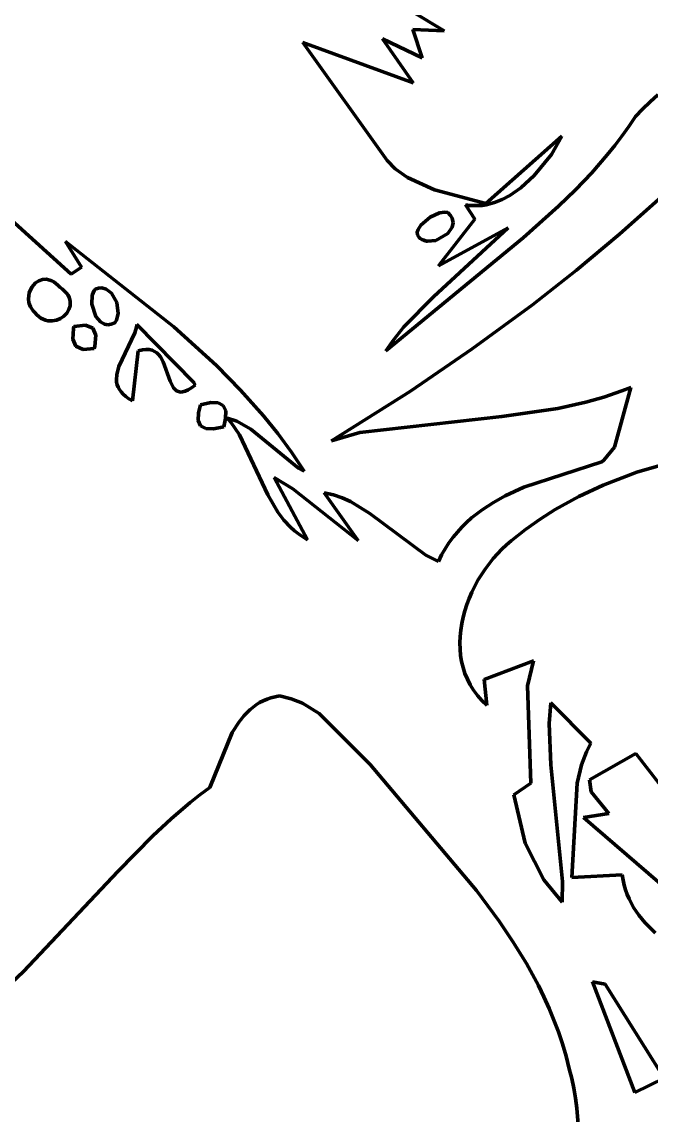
# Model space of a CAD drawing. Header units: millimetres. Extents: x 0 to 9.3, y 0 to 12.
# Drawn here: x 1.761 to 2.414, y 1.76 to 2.895 of the extents above; entities that cross this region are included whole.
import ezdxf

# ---------------------------------------------------------------- set-up
doc = ezdxf.new("R2010")
doc.units = ezdxf.units.MM
doc.layers.add('color#000000ff', color=7, linetype='CONTINUOUS', lineweight=100)
doc.layers.add('color#ffffffff', color=7, linetype='CONTINUOUS', lineweight=100)

msp = doc.modelspace()

# ---------------------------------------------------------------- linework, layer by layer
at = {"layer": 'color#000000ff'}
for p, q in [((2.1991, 2.886), (2.165, 2.9063)), ((2.1763, 2.858), (2.1666, 2.8874)), ((2.1666, 2.8874), (2.1991, 2.886)), ((2.1397, 2.7514), (2.0523, 2.8737)), ((2.0523, 2.8737), (2.1668, 2.8319)), ((2.1668, 2.8319), (2.1349, 2.8776)), ((2.1349, 2.8776), (2.1763, 2.858)), ((2.4207, 2.8194), (2.4127, 2.8122)), ((2.405, 2.8047), (2.3976, 2.7968)), ((2.4127, 2.8122), (2.405, 2.8047)), ((2.3976, 2.7968), (2.3907, 2.7865)), ((2.3907, 2.7865), (2.3835, 2.7765)), ((2.3213, 2.7765), (2.2424, 2.7068)), ((2.3103, 2.7576), (2.3213, 2.7765)), ((2.3835, 2.7765), (2.376, 2.7667)), ((2.376, 2.7667), (2.3683, 2.7571)), ((2.1482, 2.7428), (2.1397, 2.7514)), ((2.2926, 2.7356), (2.3103, 2.7576)), ((2.3683, 2.7571), (2.3522, 2.7386)), ((2.1608, 2.7336), (2.1482, 2.7428)), ((2.2787, 2.7229), (2.2926, 2.7356)), ((2.3522, 2.7386), (2.3354, 2.7209)), ((2.1891, 2.7209), (2.1608, 2.7336)), ((1.7198, 2.7163), (1.8118, 2.6334)), ((2.2424, 2.7068), (2.1891, 2.7209)), ((2.2593, 2.7108), (2.2673, 2.7151)), ((2.2673, 2.7151), (2.2787, 2.7229)), ((2.3354, 2.7209), (2.3178, 2.7038)), ((2.381, 2.6748), (2.4245, 2.7134)), ((2.2307, 2.6904), (2.221, 2.7054)), ((2.221, 2.7054), (2.2254, 2.7047)), ((2.2254, 2.7047), (2.2298, 2.7044)), ((2.2298, 2.7044), (2.2341, 2.7044)), ((2.2341, 2.7044), (2.2384, 2.7047)), ((2.2384, 2.7047), (2.2427, 2.7054)), ((2.2427, 2.7054), (2.2511, 2.7076)), ((2.2511, 2.7076), (2.2593, 2.7108)), ((2.3178, 2.7038), (2.2811, 2.6711)), ((2.1747, 2.6843), (2.1845, 2.6926)), ((2.1845, 2.6926), (2.1942, 2.6969)), ((2.1942, 2.6969), (2.1997, 2.6977)), ((2.1942, 2.6433), (2.2307, 2.6904)), ((2.1997, 2.6977), (2.2029, 2.6972)), ((2.2029, 2.6972), (2.2057, 2.6943)), ((2.2057, 2.6943), (2.2074, 2.6913)), ((2.2074, 2.6913), (2.2083, 2.6867)), ((2.1711, 2.6768), (2.1719, 2.6797)), ((2.1719, 2.6797), (2.1747, 2.6843)), ((2.1878, 2.6096), (2.2656, 2.6815)), ((2.2656, 2.6815), (2.1932, 2.642)), ((2.2074, 2.6822), (2.2028, 2.6755)), ((2.2083, 2.6867), (2.2074, 2.6822)), ((2.2811, 2.6711), (2.1386, 2.5536)), ((2.1714, 2.674), (2.1711, 2.6768)), ((2.1719, 2.6727), (2.1714, 2.674)), ((2.1729, 2.6714), (2.1719, 2.6727)), ((2.1741, 2.6703), (2.1729, 2.6714)), ((2.1758, 2.6693), (2.1741, 2.6703)), ((2.1778, 2.6684), (2.1758, 2.6693)), ((2.1802, 2.6677), (2.1778, 2.6684)), ((2.1818, 2.6674), (2.1802, 2.6677)), ((2.1903, 2.6683), (2.1818, 2.6674)), ((2.2028, 2.6755), (2.1903, 2.6683)), ((2.3363, 2.6375), (2.381, 2.6748)), ((1.8226, 2.6406), (1.8058, 2.6672)), ((1.8058, 2.6672), (1.9184, 2.5786)), ((1.8118, 2.6334), (1.8226, 2.6406)), ((2.1932, 2.642), (2.1942, 2.6433)), ((2.2906, 2.6016), (2.3363, 2.6375)), ((1.7749, 2.6241), (1.7709, 2.6196)), ((1.7782, 2.6263), (1.7749, 2.6241)), ((1.7819, 2.6276), (1.7782, 2.6263)), ((1.7858, 2.628), (1.7819, 2.6276)), ((1.7898, 2.6272), (1.7858, 2.628)), ((1.7918, 2.6264), (1.7898, 2.6272)), ((1.7939, 2.6252), (1.7918, 2.6264)), ((1.7959, 2.6237), (1.7939, 2.6252)), ((1.7979, 2.6219), (1.7959, 2.6237)), ((1.7683, 2.614), (1.7674, 2.6078)), ((1.7709, 2.6196), (1.7683, 2.614)), ((1.7999, 2.6196), (1.7979, 2.6219)), ((1.8027, 2.6176), (1.7999, 2.6196)), ((1.805, 2.6156), (1.8027, 2.6176)), ((1.8069, 2.6135), (1.805, 2.6156)), ((1.8085, 2.6114), (1.8069, 2.6135)), ((1.8096, 2.6092), (1.8085, 2.6114)), ((1.8337, 2.6115), (1.8332, 2.6021)), ((1.8357, 2.6163), (1.8337, 2.6115)), ((1.8367, 2.6176), (1.8357, 2.6163)), ((1.8402, 2.6189), (1.8367, 2.6176)), ((1.8436, 2.6191), (1.8402, 2.6189)), ((1.8482, 2.6178), (1.8436, 2.6191)), ((1.8536, 2.6135), (1.8482, 2.6178)), ((1.8591, 2.6037), (1.8536, 2.6135)), ((1.7674, 2.6078), (1.7679, 2.6035)), ((1.7679, 2.6035), (1.7695, 2.5993)), ((1.8095, 2.5965), (1.8107, 2.6005)), ((1.8104, 2.607), (1.8096, 2.6092)), ((1.8108, 2.6048), (1.8104, 2.607)), ((1.8107, 2.6005), (1.8108, 2.6048)), ((1.8332, 2.6021), (1.8375, 2.5892)), ((1.8606, 2.5925), (1.8591, 2.6037)), ((2.1572, 2.5787), (2.1878, 2.6096)), ((2.228, 2.5557), (2.2906, 2.6016)), ((1.7695, 2.5993), (1.7722, 2.5953)), ((1.7722, 2.5953), (1.7741, 2.5934)), ((1.7741, 2.5934), (1.7761, 2.5911)), ((1.7761, 2.5911), (1.7782, 2.5892)), ((1.7782, 2.5892), (1.7804, 2.5876)), ((1.8006, 2.5872), (1.8043, 2.5897)), ((1.8043, 2.5897), (1.8073, 2.5929)), ((1.8073, 2.5929), (1.8095, 2.5965)), ((1.8375, 2.5892), (1.8421, 2.5838)), ((1.8589, 2.5856), (1.8606, 2.5925)), ((1.7804, 2.5876), (1.7827, 2.5864)), ((1.7827, 2.5864), (1.785, 2.5855)), ((1.785, 2.5855), (1.7874, 2.5849)), ((1.7874, 2.5849), (1.792, 2.5847)), ((1.792, 2.5847), (1.7965, 2.5855)), ((1.7965, 2.5855), (1.8006, 2.5872)), ((1.8142, 2.5769), (1.8134, 2.5657)), ((1.8147, 2.5789), (1.8142, 2.5769)), ((1.8266, 2.5802), (1.8147, 2.5789)), ((1.8341, 2.5772), (1.8266, 2.5802)), ((1.8373, 2.5698), (1.8341, 2.5772)), ((1.8421, 2.5838), (1.8465, 2.5814)), ((1.8465, 2.5814), (1.8498, 2.5808)), ((1.8498, 2.5808), (1.8533, 2.5813)), ((1.8533, 2.5813), (1.857, 2.5828)), ((1.857, 2.5828), (1.8589, 2.5856)), ((1.8795, 2.5782), (1.8779, 2.5724)), ((1.8799, 2.5811), (1.8795, 2.5782)), ((1.9392, 2.5207), (1.8799, 2.5811)), ((1.9184, 2.5786), (1.9626, 2.5384)), ((2.1456, 2.564), (2.1572, 2.5787)), ((1.8134, 2.5657), (1.8167, 2.5585)), ((1.8362, 2.5581), (1.8373, 2.5698)), ((1.8779, 2.5724), (1.8614, 2.5374)), ((1.8167, 2.5585), (1.8241, 2.5552)), ((1.8241, 2.5552), (1.8357, 2.556)), ((1.8357, 2.556), (1.8362, 2.5581)), ((1.8815, 2.5536), (1.8857, 2.5546)), ((1.8857, 2.5546), (1.8894, 2.555)), ((1.8894, 2.555), (1.8927, 2.5549)), ((1.8927, 2.5549), (1.8957, 2.5542)), ((1.8957, 2.5542), (1.8983, 2.5531)), ((2.1386, 2.5536), (2.1456, 2.564)), ((2.1639, 2.5119), (2.228, 2.5557)), ((1.8756, 2.5018), (1.8815, 2.5536)), ((1.8983, 2.5531), (1.9006, 2.5516)), ((1.9006, 2.5516), (1.9026, 2.5497)), ((1.9026, 2.5497), (1.9044, 2.5475)), ((1.9044, 2.5475), (1.9074, 2.5424)), ((1.8614, 2.5374), (1.8591, 2.5291)), ((1.9074, 2.5424), (1.9146, 2.5221)), ((1.9626, 2.5384), (1.9877, 2.5129)), ((1.8591, 2.5291), (1.8587, 2.5237)), ((1.8587, 2.5237), (1.859, 2.521)), ((1.859, 2.521), (1.8596, 2.5184)), ((1.9146, 2.5221), (1.9169, 2.5172)), ((1.9405, 2.5179), (1.9392, 2.5207)), ((1.8596, 2.5184), (1.8605, 2.5159)), ((1.8605, 2.5159), (1.8619, 2.5134)), ((1.8619, 2.5134), (1.8637, 2.511)), ((1.8637, 2.511), (1.8659, 2.5086)), ((1.8659, 2.5086), (1.8686, 2.5062)), ((1.9169, 2.5172), (1.9181, 2.5152)), ((1.9181, 2.5152), (1.9196, 2.5135)), ((1.9196, 2.5135), (1.9212, 2.5122)), ((1.9212, 2.5122), (1.9231, 2.5113)), ((1.9231, 2.5113), (1.9252, 2.5109)), ((1.9252, 2.5109), (1.9275, 2.511)), ((1.9275, 2.511), (1.9302, 2.5118)), ((1.9302, 2.5118), (1.9333, 2.5131)), ((1.9333, 2.5131), (1.9367, 2.5151)), ((1.9367, 2.5151), (1.9405, 2.5179)), ((1.9877, 2.5129), (2.0114, 2.4862)), ((2.0819, 2.4602), (2.1639, 2.5119)), ((2.3836, 2.5121), (2.3648, 2.5057)), ((2.3758, 2.4536), (2.3929, 2.5157)), ((2.3929, 2.5157), (2.3836, 2.5121)), ((1.8686, 2.5062), (1.8718, 2.504)), ((1.8718, 2.504), (1.8756, 2.5018)), ((1.9461, 2.4977), (1.944, 2.4894)), ((1.9566, 2.5001), (1.9461, 2.4977)), ((1.9645, 2.4998), (1.9566, 2.5001)), ((1.9697, 2.4969), (1.9645, 2.4998)), ((2.3459, 2.5003), (2.3171, 2.4939)), ((2.3648, 2.5057), (2.3459, 2.5003)), ((1.944, 2.4894), (1.9437, 2.4813)), ((1.9722, 2.4914), (1.9697, 2.4969)), ((1.9721, 2.4833), (1.9722, 2.4914)), ((2.0114, 2.4862), (2.0263, 2.4677)), ((2.3171, 2.4939), (2.2587, 2.4855)), ((1.9437, 2.4813), (1.9462, 2.4758)), ((1.9462, 2.4758), (1.9515, 2.4729)), ((1.9594, 2.4726), (1.9701, 2.4748)), ((1.9701, 2.4748), (1.9721, 2.4833)), ((1.9839, 2.4805), (1.974, 2.4837)), ((1.974, 2.4837), (1.9774, 2.4796)), ((1.9774, 2.4796), (1.9864, 2.4663)), ((1.9984, 2.4724), (1.9839, 2.4805)), ((2.2587, 2.4855), (2.1116, 2.469)), ((1.9515, 2.4729), (1.9594, 2.4726)), ((1.9864, 2.4663), (2.0158, 2.404)), ((2.0477, 2.4317), (1.9984, 2.4724)), ((2.0263, 2.4677), (2.0405, 2.4485)), ((2.1116, 2.469), (2.0819, 2.4602)), ((2.3648, 2.4403), (2.3758, 2.4536)), ((2.0405, 2.4485), (2.0538, 2.4286)), ((2.4799, 2.451), (2.3989, 2.4277)), ((2.0538, 2.4286), (2.0477, 2.4317)), ((2.2816, 2.4121), (2.3626, 2.4384)), ((2.3626, 2.4384), (2.3648, 2.4403)), ((2.0571, 2.3576), (2.0224, 2.4222)), ((2.0224, 2.4222), (2.0418, 2.4104)), ((2.3989, 2.4277), (2.3641, 2.4142)), ((2.0418, 2.4104), (2.1097, 2.3567)), ((2.2623, 2.4031), (2.2816, 2.4121)), ((2.3641, 2.4142), (2.3388, 2.4024)), ((2.0158, 2.404), (2.0263, 2.3862)), ((2.1088, 2.358), (2.0745, 2.4062)), ((2.0745, 2.4062), (2.084, 2.4042)), ((2.084, 2.4042), (2.0931, 2.4011)), ((2.0931, 2.4011), (2.1017, 2.3973)), ((2.1017, 2.3973), (2.1219, 2.3848)), ((2.2384, 2.3887), (2.2501, 2.3963)), ((2.2501, 2.3963), (2.2623, 2.4031)), ((2.3388, 2.4024), (2.3143, 2.3889)), ((2.0263, 2.3862), (2.0325, 2.378)), ((2.1219, 2.3848), (2.1799, 2.3415)), ((2.2275, 2.3802), (2.2384, 2.3887)), ((2.3143, 2.3889), (2.2985, 2.379)), ((2.0325, 2.378), (2.0396, 2.3705)), ((2.2174, 2.3707), (2.2223, 2.3756)), ((2.2223, 2.3756), (2.2275, 2.3802)), ((2.2985, 2.379), (2.2833, 2.3682)), ((2.0396, 2.3705), (2.0436, 2.3669)), ((2.0436, 2.3669), (2.0478, 2.3636)), ((2.0478, 2.3636), (2.0523, 2.3605)), ((2.2082, 2.3601), (2.2127, 2.3655)), ((2.2127, 2.3655), (2.2174, 2.3707)), ((2.2833, 2.3682), (2.2685, 2.3565)), ((2.0523, 2.3605), (2.0571, 2.3576)), ((2.1097, 2.3567), (2.1088, 2.358)), ((2.2, 2.3482), (2.204, 2.3543)), ((2.204, 2.3543), (2.2082, 2.3601)), ((2.2636, 2.3523), (2.2588, 2.3478)), ((2.2685, 2.3565), (2.2636, 2.3523)), ((2.1799, 2.3415), (2.193, 2.3351)), ((2.193, 2.3351), (2.1963, 2.3419)), ((2.1963, 2.3419), (2.2, 2.3482)), ((2.2542, 2.343), (2.2497, 2.3379)), ((2.2588, 2.3478), (2.2542, 2.343)), ((2.2415, 2.327), (2.2341, 2.3154)), ((2.2497, 2.3379), (2.2415, 2.327)), ((2.2341, 2.3154), (2.2278, 2.303)), ((2.225, 2.2967), (2.2226, 2.2902)), ((2.2278, 2.303), (2.225, 2.2967)), ((2.2205, 2.2837), (2.2187, 2.2771)), ((2.2226, 2.2902), (2.2205, 2.2837)), ((2.2173, 2.2704), (2.2163, 2.2638)), ((2.2187, 2.2771), (2.2173, 2.2704)), ((2.2163, 2.2638), (2.2156, 2.2572)), ((2.2156, 2.2572), (2.2153, 2.2505)), ((2.2153, 2.2505), (2.2155, 2.244)), ((2.2155, 2.244), (2.2161, 2.2375)), ((2.2161, 2.2375), (2.2171, 2.2311)), ((2.2171, 2.2311), (2.2186, 2.2248)), ((2.2186, 2.2248), (2.2206, 2.2187)), ((2.2405, 2.2124), (2.2916, 2.2318)), ((2.2916, 2.2318), (2.2855, 2.2059)), ((2.2206, 2.2187), (2.2231, 2.2127)), ((2.2231, 2.2127), (2.226, 2.2069)), ((2.226, 2.2069), (2.2295, 2.2013)), ((2.2434, 2.1858), (2.2405, 2.2124)), ((2.2855, 2.2059), (2.289, 2.1048)), ((2.0151, 2.192), (2.0112, 2.1903)), ((2.0192, 2.1935), (2.0151, 2.192)), ((2.0235, 2.1946), (2.0192, 2.1935)), ((2.028, 2.1954), (2.0235, 2.1946)), ((2.0403, 2.1924), (2.028, 2.1954)), ((2.0518, 2.1877), (2.0403, 2.1924)), ((2.2295, 2.2013), (2.2336, 2.1959)), ((2.2336, 2.1959), (2.2382, 2.1907)), ((2.2382, 2.1907), (2.2434, 2.1858)), ((1.9973, 2.181), (1.9914, 2.1751)), ((2.0039, 2.1861), (1.9973, 2.181)), ((2.0074, 2.1884), (2.0039, 2.1861)), ((2.0112, 2.1903), (2.0074, 2.1884)), ((2.0693, 2.1771), (2.0518, 2.1877)), ((2.3081, 2.1667), (2.3096, 2.1883)), ((2.3096, 2.1883), (2.3512, 2.1463)), ((1.9861, 2.1684), (1.979, 2.1573)), ((1.9914, 2.1751), (1.9861, 2.1684)), ((2.1223, 2.1243), (2.0693, 2.1771)), ((1.979, 2.1573), (1.9558, 2.1004)), ((2.3097, 2.1238), (2.3081, 2.1667)), ((2.3512, 2.1463), (2.3467, 2.1374)), ((2.3467, 2.1374), (2.3415, 2.1237)), ((2.3498, 2.1082), (2.3981, 2.1356)), ((2.3981, 2.1356), (2.4349, 2.0877)), ((2.2325, 1.9933), (2.1223, 2.1243)), ((2.3218, 2.0028), (2.3097, 2.1238)), ((2.3415, 2.1237), (2.337, 2.1049)), ((1.9558, 2.1004), (1.9454, 2.0926)), ((2.289, 2.1048), (2.2712, 2.0927)), ((2.337, 2.1049), (2.3317, 2.0069)), ((2.3515, 2.0957), (2.3498, 2.1082)), ((1.9454, 2.0926), (1.9352, 2.0846)), ((2.2712, 2.0927), (2.2831, 2.0426)), ((2.3699, 2.0733), (2.3515, 2.0957)), ((1.9352, 2.0846), (1.9155, 2.0678)), ((1.9155, 2.0678), (1.8965, 2.0502)), ((2.3435, 2.0691), (2.3699, 2.0733)), ((2.451, 1.9765), (2.3435, 2.0691)), ((1.8965, 2.0502), (1.8602, 2.0132)), ((2.2831, 2.0426), (2.3023, 2.0045)), ((1.8602, 2.0132), (1.7624, 1.9093)), ((2.3317, 2.0069), (2.3839, 2.0096)), ((2.3839, 2.0096), (2.3847, 2.0042)), ((2.3023, 2.0045), (2.3215, 1.9812)), ((2.3215, 1.9812), (2.3218, 2.0028)), ((2.3847, 2.0042), (2.3858, 1.999)), ((2.3858, 1.999), (2.3873, 1.994)), ((2.256, 1.9616), (2.2325, 1.9933)), ((2.3873, 1.994), (2.389, 1.9892)), ((2.389, 1.9892), (2.3909, 1.9846)), ((2.3909, 1.9846), (2.3956, 1.9758)), ((2.3956, 1.9758), (2.4011, 1.9676)), ((2.4011, 1.9676), (2.4073, 1.96)), ((2.2707, 1.9398), (2.256, 1.9616)), ((2.4073, 1.96), (2.4179, 1.9494)), ((2.2777, 1.9288), (2.2707, 1.9398)), ((2.2843, 1.9176), (2.2777, 1.9288)), ((1.7624, 1.9093), (1.7435, 1.8916)), ((2.2907, 1.9062), (2.2843, 1.9176)), ((2.2968, 1.8947), (2.2907, 1.9062)), ((2.353, 1.8987), (2.3971, 1.7838)), ((2.3662, 1.8962), (2.353, 1.8987)), ((2.4273, 1.7986), (2.3662, 1.8962)), ((2.3026, 1.8829), (2.2968, 1.8947)), ((2.308, 1.871), (2.3026, 1.8829)), ((2.313, 1.8589), (2.308, 1.871)), ((2.3176, 1.8466), (2.313, 1.8589)), ((2.3218, 1.8341), (2.3176, 1.8466)), ((2.3255, 1.8213), (2.3218, 1.8341)), ((2.3288, 1.8083), (2.3255, 1.8213)), ((2.3314, 1.7983), (2.3288, 1.8083)), ((2.3336, 1.7881), (2.3314, 1.7983)), ((2.3971, 1.7838), (2.4273, 1.7986)), ((2.3353, 1.7778), (2.3336, 1.7881)), ((2.3367, 1.7674), (2.3353, 1.7778)), ((2.3385, 1.7463), (2.3367, 1.7674))]:
    msp.add_line(p, q, dxfattribs=at)
at = {"layer": 'color#ffffffff'}
for p, q in [((2.165, 2.9063), (2.1991, 2.886)), ((2.1991, 2.886), (2.1666, 2.8874)), ((2.1666, 2.8874), (2.1763, 2.858)), ((2.1668, 2.8319), (2.0523, 2.8737)), ((2.0523, 2.8737), (2.1397, 2.7514)), ((2.1763, 2.858), (2.1349, 2.8776)), ((2.1349, 2.8776), (2.1668, 2.8319)), ((2.4127, 2.8122), (2.4207, 2.8194)), ((2.3976, 2.7968), (2.405, 2.8047)), ((2.405, 2.8047), (2.4127, 2.8122)), ((2.3907, 2.7865), (2.3976, 2.7968)), ((2.3835, 2.7765), (2.3907, 2.7865)), ((2.2424, 2.7068), (2.3213, 2.7765)), ((2.3213, 2.7765), (2.3103, 2.7576)), ((2.376, 2.7667), (2.3835, 2.7765)), ((2.3683, 2.7571), (2.376, 2.7667)), ((2.1397, 2.7514), (2.1482, 2.7428)), ((2.3103, 2.7576), (2.2926, 2.7356)), ((2.3522, 2.7386), (2.3683, 2.7571)), ((2.1482, 2.7428), (2.1608, 2.7336)), ((2.2926, 2.7356), (2.2787, 2.7229)), ((2.3354, 2.7209), (2.3522, 2.7386)), ((2.1608, 2.7336), (2.1891, 2.7209)), ((1.8118, 2.6334), (1.7198, 2.7163)), ((2.1891, 2.7209), (2.2424, 2.7068)), ((2.2673, 2.7151), (2.2593, 2.7108)), ((2.2787, 2.7229), (2.2673, 2.7151)), ((2.3178, 2.7038), (2.3354, 2.7209)), ((2.4245, 2.7134), (2.381, 2.6748)), ((2.2254, 2.7047), (2.221, 2.7054)), ((2.221, 2.7054), (2.2307, 2.6904)), ((2.2298, 2.7044), (2.2254, 2.7047)), ((2.2341, 2.7044), (2.2298, 2.7044)), ((2.2384, 2.7047), (2.2341, 2.7044)), ((2.2427, 2.7054), (2.2384, 2.7047)), ((2.2511, 2.7076), (2.2427, 2.7054)), ((2.2593, 2.7108), (2.2511, 2.7076)), ((2.2811, 2.6711), (2.3178, 2.7038)), ((2.1845, 2.6926), (2.1747, 2.6843)), ((2.1942, 2.6969), (2.1845, 2.6926)), ((2.1997, 2.6977), (2.1942, 2.6969)), ((2.2307, 2.6904), (2.1942, 2.6433)), ((2.2029, 2.6972), (2.1997, 2.6977)), ((2.2057, 2.6943), (2.2029, 2.6972)), ((2.2074, 2.6913), (2.2057, 2.6943)), ((2.2083, 2.6867), (2.2074, 2.6913)), ((2.1719, 2.6797), (2.1711, 2.6768)), ((2.1747, 2.6843), (2.1719, 2.6797)), ((2.2656, 2.6815), (2.1878, 2.6096)), ((2.1932, 2.642), (2.2656, 2.6815)), ((2.2028, 2.6755), (2.2074, 2.6822)), ((2.2074, 2.6822), (2.2083, 2.6867)), ((2.1386, 2.5536), (2.2811, 2.6711)), ((2.1711, 2.6768), (2.1714, 2.674)), ((2.1714, 2.674), (2.1719, 2.6727)), ((2.1719, 2.6727), (2.1729, 2.6714)), ((2.1729, 2.6714), (2.1741, 2.6703)), ((2.1741, 2.6703), (2.1758, 2.6693)), ((2.1758, 2.6693), (2.1778, 2.6684)), ((2.1778, 2.6684), (2.1802, 2.6677)), ((2.1802, 2.6677), (2.1818, 2.6674)), ((2.1818, 2.6674), (2.1903, 2.6683)), ((2.1903, 2.6683), (2.2028, 2.6755)), ((2.381, 2.6748), (2.3363, 2.6375)), ((1.9184, 2.5786), (1.8058, 2.6672)), ((1.8058, 2.6672), (1.8226, 2.6406)), ((1.8226, 2.6406), (1.8118, 2.6334)), ((2.1942, 2.6433), (2.1932, 2.642)), ((2.3363, 2.6375), (2.2906, 2.6016)), ((1.7709, 2.6196), (1.7749, 2.6241)), ((1.7749, 2.6241), (1.7782, 2.6263)), ((1.7782, 2.6263), (1.7819, 2.6276)), ((1.7819, 2.6276), (1.7858, 2.628)), ((1.7858, 2.628), (1.7898, 2.6272)), ((1.7898, 2.6272), (1.7918, 2.6264)), ((1.7918, 2.6264), (1.7939, 2.6252)), ((1.7939, 2.6252), (1.7959, 2.6237)), ((1.7959, 2.6237), (1.7979, 2.6219)), ((1.7674, 2.6078), (1.7683, 2.614)), ((1.7683, 2.614), (1.7709, 2.6196)), ((1.7979, 2.6219), (1.7999, 2.6196)), ((1.7999, 2.6196), (1.8027, 2.6176)), ((1.8027, 2.6176), (1.805, 2.6156)), ((1.805, 2.6156), (1.8069, 2.6135)), ((1.8069, 2.6135), (1.8085, 2.6114)), ((1.8085, 2.6114), (1.8096, 2.6092)), ((1.8332, 2.6021), (1.8337, 2.6115)), ((1.8337, 2.6115), (1.8357, 2.6163)), ((1.8357, 2.6163), (1.8367, 2.6176)), ((1.8367, 2.6176), (1.8402, 2.6189)), ((1.8402, 2.6189), (1.8436, 2.6191)), ((1.8436, 2.6191), (1.8482, 2.6178)), ((1.8482, 2.6178), (1.8536, 2.6135)), ((1.8536, 2.6135), (1.8591, 2.6037)), ((1.7679, 2.6035), (1.7674, 2.6078)), ((1.7695, 2.5993), (1.7679, 2.6035)), ((1.8107, 2.6005), (1.8095, 2.5965)), ((1.8096, 2.6092), (1.8104, 2.607)), ((1.8104, 2.607), (1.8108, 2.6048)), ((1.8108, 2.6048), (1.8107, 2.6005)), ((1.8375, 2.5892), (1.8332, 2.6021)), ((1.8591, 2.6037), (1.8606, 2.5925)), ((2.1878, 2.6096), (2.1572, 2.5787)), ((2.2906, 2.6016), (2.228, 2.5557)), ((1.7722, 2.5953), (1.7695, 2.5993)), ((1.7741, 2.5934), (1.7722, 2.5953)), ((1.7761, 2.5911), (1.7741, 2.5934)), ((1.7782, 2.5892), (1.7761, 2.5911)), ((1.7804, 2.5876), (1.7782, 2.5892)), ((1.8043, 2.5897), (1.8006, 2.5872)), ((1.8073, 2.5929), (1.8043, 2.5897)), ((1.8095, 2.5965), (1.8073, 2.5929)), ((1.8421, 2.5838), (1.8375, 2.5892)), ((1.8606, 2.5925), (1.8589, 2.5856)), ((1.7827, 2.5864), (1.7804, 2.5876)), ((1.785, 2.5855), (1.7827, 2.5864)), ((1.7874, 2.5849), (1.785, 2.5855)), ((1.792, 2.5847), (1.7874, 2.5849)), ((1.7965, 2.5855), (1.792, 2.5847)), ((1.8006, 2.5872), (1.7965, 2.5855)), ((1.8134, 2.5657), (1.8142, 2.5769)), ((1.8142, 2.5769), (1.8147, 2.5789)), ((1.8147, 2.5789), (1.8266, 2.5802)), ((1.8266, 2.5802), (1.8341, 2.5772)), ((1.8341, 2.5772), (1.8373, 2.5698)), ((1.8465, 2.5814), (1.8421, 2.5838)), ((1.8498, 2.5808), (1.8465, 2.5814)), ((1.8533, 2.5813), (1.8498, 2.5808)), ((1.857, 2.5828), (1.8533, 2.5813)), ((1.8589, 2.5856), (1.857, 2.5828)), ((1.8779, 2.5724), (1.8795, 2.5782)), ((1.8795, 2.5782), (1.8799, 2.5811)), ((1.8799, 2.5811), (1.9392, 2.5207)), ((1.9626, 2.5384), (1.9184, 2.5786)), ((2.1572, 2.5787), (2.1456, 2.564)), ((1.8167, 2.5585), (1.8134, 2.5657)), ((1.8373, 2.5698), (1.8362, 2.5581)), ((1.8614, 2.5374), (1.8779, 2.5724)), ((1.8241, 2.5552), (1.8167, 2.5585)), ((1.8357, 2.556), (1.8241, 2.5552)), ((1.8362, 2.5581), (1.8357, 2.556)), ((1.8857, 2.5546), (1.8815, 2.5536)), ((1.8894, 2.555), (1.8857, 2.5546)), ((1.8927, 2.5549), (1.8894, 2.555)), ((1.8957, 2.5542), (1.8927, 2.5549)), ((1.8983, 2.5531), (1.8957, 2.5542)), ((2.1456, 2.564), (2.1386, 2.5536)), ((2.228, 2.5557), (2.1639, 2.5119)), ((1.8815, 2.5536), (1.8756, 2.5018)), ((1.9006, 2.5516), (1.8983, 2.5531)), ((1.9026, 2.5497), (1.9006, 2.5516)), ((1.9044, 2.5475), (1.9026, 2.5497)), ((1.9074, 2.5424), (1.9044, 2.5475)), ((1.8591, 2.5291), (1.8614, 2.5374)), ((1.9146, 2.5221), (1.9074, 2.5424)), ((1.9877, 2.5129), (1.9626, 2.5384)), ((1.8587, 2.5237), (1.8591, 2.5291)), ((1.859, 2.521), (1.8587, 2.5237)), ((1.8596, 2.5184), (1.859, 2.521)), ((1.9169, 2.5172), (1.9146, 2.5221)), ((1.9392, 2.5207), (1.9405, 2.5179)), ((1.8605, 2.5159), (1.8596, 2.5184)), ((1.8619, 2.5134), (1.8605, 2.5159)), ((1.8637, 2.511), (1.8619, 2.5134)), ((1.8659, 2.5086), (1.8637, 2.511)), ((1.8686, 2.5062), (1.8659, 2.5086)), ((1.9181, 2.5152), (1.9169, 2.5172)), ((1.9196, 2.5135), (1.9181, 2.5152)), ((1.9212, 2.5122), (1.9196, 2.5135)), ((1.9231, 2.5113), (1.9212, 2.5122)), ((1.9252, 2.5109), (1.9231, 2.5113)), ((1.9275, 2.511), (1.9252, 2.5109)), ((1.9302, 2.5118), (1.9275, 2.511)), ((1.9333, 2.5131), (1.9302, 2.5118)), ((1.9367, 2.5151), (1.9333, 2.5131)), ((1.9405, 2.5179), (1.9367, 2.5151)), ((2.0114, 2.4862), (1.9877, 2.5129)), ((2.1639, 2.5119), (2.0819, 2.4602)), ((2.3648, 2.5057), (2.3836, 2.5121)), ((2.3929, 2.5157), (2.3758, 2.4536)), ((2.3836, 2.5121), (2.3929, 2.5157)), ((1.8718, 2.504), (1.8686, 2.5062)), ((1.8756, 2.5018), (1.8718, 2.504)), ((1.944, 2.4894), (1.9461, 2.4977)), ((1.9461, 2.4977), (1.9566, 2.5001)), ((1.9566, 2.5001), (1.9645, 2.4998)), ((1.9645, 2.4998), (1.9697, 2.4969)), ((2.3171, 2.4939), (2.3459, 2.5003)), ((2.3459, 2.5003), (2.3648, 2.5057)), ((1.9437, 2.4813), (1.944, 2.4894)), ((1.9697, 2.4969), (1.9722, 2.4914)), ((1.9722, 2.4914), (1.9721, 2.4833)), ((2.0263, 2.4677), (2.0114, 2.4862)), ((2.2587, 2.4855), (2.3171, 2.4939)), ((1.9462, 2.4758), (1.9437, 2.4813)), ((1.9515, 2.4729), (1.9462, 2.4758)), ((1.9701, 2.4748), (1.9594, 2.4726)), ((1.9721, 2.4833), (1.9701, 2.4748)), ((1.9774, 2.4796), (1.974, 2.4837)), ((1.974, 2.4837), (1.9839, 2.4805)), ((1.9864, 2.4663), (1.9774, 2.4796)), ((1.9839, 2.4805), (1.9984, 2.4724)), ((2.1116, 2.469), (2.2587, 2.4855)), ((1.9594, 2.4726), (1.9515, 2.4729)), ((2.0158, 2.404), (1.9864, 2.4663)), ((1.9984, 2.4724), (2.0477, 2.4317)), ((2.0405, 2.4485), (2.0263, 2.4677)), ((2.0819, 2.4602), (2.1116, 2.469)), ((2.3758, 2.4536), (2.3648, 2.4403)), ((2.0538, 2.4286), (2.0405, 2.4485)), ((2.3989, 2.4277), (2.4799, 2.451)), ((2.0477, 2.4317), (2.0538, 2.4286)), ((2.3626, 2.4384), (2.2816, 2.4121)), ((2.3648, 2.4403), (2.3626, 2.4384)), ((2.0418, 2.4104), (2.0224, 2.4222)), ((2.0224, 2.4222), (2.0571, 2.3576)), ((2.3641, 2.4142), (2.3989, 2.4277)), ((2.1097, 2.3567), (2.0418, 2.4104)), ((2.2816, 2.4121), (2.2623, 2.4031)), ((2.3388, 2.4024), (2.3641, 2.4142)), ((2.0263, 2.3862), (2.0158, 2.404)), ((2.084, 2.4042), (2.0745, 2.4062)), ((2.0745, 2.4062), (2.1088, 2.358)), ((2.0931, 2.4011), (2.084, 2.4042)), ((2.1017, 2.3973), (2.0931, 2.4011)), ((2.1219, 2.3848), (2.1017, 2.3973)), ((2.2501, 2.3963), (2.2384, 2.3887)), ((2.2623, 2.4031), (2.2501, 2.3963)), ((2.3143, 2.3889), (2.3388, 2.4024)), ((2.0325, 2.378), (2.0263, 2.3862)), ((2.1799, 2.3415), (2.1219, 2.3848)), ((2.2384, 2.3887), (2.2275, 2.3802)), ((2.2985, 2.379), (2.3143, 2.3889)), ((2.0396, 2.3705), (2.0325, 2.378)), ((2.2223, 2.3756), (2.2174, 2.3707)), ((2.2275, 2.3802), (2.2223, 2.3756)), ((2.2833, 2.3682), (2.2985, 2.379)), ((2.0436, 2.3669), (2.0396, 2.3705)), ((2.0478, 2.3636), (2.0436, 2.3669)), ((2.0523, 2.3605), (2.0478, 2.3636)), ((2.2127, 2.3655), (2.2082, 2.3601)), ((2.2174, 2.3707), (2.2127, 2.3655)), ((2.2685, 2.3565), (2.2833, 2.3682)), ((2.0571, 2.3576), (2.0523, 2.3605)), ((2.1088, 2.358), (2.1097, 2.3567)), ((2.204, 2.3543), (2.2, 2.3482)), ((2.2082, 2.3601), (2.204, 2.3543)), ((2.2588, 2.3478), (2.2636, 2.3523)), ((2.2636, 2.3523), (2.2685, 2.3565)), ((2.193, 2.3351), (2.1799, 2.3415)), ((2.1963, 2.3419), (2.193, 2.3351)), ((2.2, 2.3482), (2.1963, 2.3419)), ((2.2497, 2.3379), (2.2542, 2.343)), ((2.2542, 2.343), (2.2588, 2.3478)), ((2.2341, 2.3154), (2.2415, 2.327)), ((2.2415, 2.327), (2.2497, 2.3379)), ((2.2278, 2.303), (2.2341, 2.3154)), ((2.2226, 2.2902), (2.225, 2.2967)), ((2.225, 2.2967), (2.2278, 2.303)), ((2.2187, 2.2771), (2.2205, 2.2837)), ((2.2205, 2.2837), (2.2226, 2.2902)), ((2.2163, 2.2638), (2.2173, 2.2704)), ((2.2173, 2.2704), (2.2187, 2.2771)), ((2.2156, 2.2572), (2.2163, 2.2638)), ((2.2153, 2.2505), (2.2156, 2.2572)), ((2.2155, 2.244), (2.2153, 2.2505)), ((2.2161, 2.2375), (2.2155, 2.244)), ((2.2171, 2.2311), (2.2161, 2.2375)), ((2.2186, 2.2248), (2.2171, 2.2311)), ((2.2206, 2.2187), (2.2186, 2.2248)), ((2.2916, 2.2318), (2.2405, 2.2124)), ((2.2855, 2.2059), (2.2916, 2.2318)), ((2.2231, 2.2127), (2.2206, 2.2187)), ((2.226, 2.2069), (2.2231, 2.2127)), ((2.2295, 2.2013), (2.226, 2.2069)), ((2.2405, 2.2124), (2.2434, 2.1858)), ((2.289, 2.1048), (2.2855, 2.2059)), ((2.0112, 2.1903), (2.0151, 2.192)), ((2.0151, 2.192), (2.0192, 2.1935)), ((2.0192, 2.1935), (2.0235, 2.1946)), ((2.0235, 2.1946), (2.028, 2.1954)), ((2.028, 2.1954), (2.0403, 2.1924)), ((2.0403, 2.1924), (2.0518, 2.1877)), ((2.2336, 2.1959), (2.2295, 2.2013)), ((2.2382, 2.1907), (2.2336, 2.1959)), ((2.2434, 2.1858), (2.2382, 2.1907)), ((1.9914, 2.1751), (1.9973, 2.181)), ((1.9973, 2.181), (2.0039, 2.1861)), ((2.0039, 2.1861), (2.0074, 2.1884)), ((2.0074, 2.1884), (2.0112, 2.1903)), ((2.0518, 2.1877), (2.0693, 2.1771)), ((2.3096, 2.1883), (2.3081, 2.1667)), ((2.3512, 2.1463), (2.3096, 2.1883)), ((1.979, 2.1573), (1.9861, 2.1684)), ((1.9861, 2.1684), (1.9914, 2.1751)), ((2.0693, 2.1771), (2.1223, 2.1243)), ((1.9558, 2.1004), (1.979, 2.1573)), ((2.3081, 2.1667), (2.3097, 2.1238)), ((2.3467, 2.1374), (2.3512, 2.1463)), ((2.3415, 2.1237), (2.3467, 2.1374)), ((2.3981, 2.1356), (2.3498, 2.1082)), ((2.4349, 2.0877), (2.3981, 2.1356)), ((2.1223, 2.1243), (2.2325, 1.9933)), ((2.3097, 2.1238), (2.3218, 2.0028)), ((2.337, 2.1049), (2.3415, 2.1237)), ((1.9454, 2.0926), (1.9558, 2.1004)), ((2.2712, 2.0927), (2.289, 2.1048)), ((2.3317, 2.0069), (2.337, 2.1049)), ((2.3498, 2.1082), (2.3515, 2.0957)), ((1.9352, 2.0846), (1.9454, 2.0926)), ((2.2831, 2.0426), (2.2712, 2.0927)), ((2.3515, 2.0957), (2.3699, 2.0733)), ((1.9155, 2.0678), (1.9352, 2.0846)), ((1.8965, 2.0502), (1.9155, 2.0678)), ((2.3699, 2.0733), (2.3435, 2.0691)), ((2.3435, 2.0691), (2.451, 1.9765)), ((1.8602, 2.0132), (1.8965, 2.0502)), ((2.3023, 2.0045), (2.2831, 2.0426)), ((1.7624, 1.9093), (1.8602, 2.0132)), ((2.3839, 2.0096), (2.3317, 2.0069)), ((2.3847, 2.0042), (2.3839, 2.0096)), ((2.3215, 1.9812), (2.3023, 2.0045)), ((2.3218, 2.0028), (2.3215, 1.9812)), ((2.3858, 1.999), (2.3847, 2.0042)), ((2.3873, 1.994), (2.3858, 1.999)), ((2.2325, 1.9933), (2.256, 1.9616)), ((2.389, 1.9892), (2.3873, 1.994)), ((2.3909, 1.9846), (2.389, 1.9892)), ((2.3956, 1.9758), (2.3909, 1.9846)), ((2.4011, 1.9676), (2.3956, 1.9758)), ((2.4073, 1.96), (2.4011, 1.9676)), ((2.256, 1.9616), (2.2707, 1.9398)), ((2.4179, 1.9494), (2.4073, 1.96)), ((2.2707, 1.9398), (2.2777, 1.9288)), ((2.2777, 1.9288), (2.2843, 1.9176)), ((1.7435, 1.8916), (1.7624, 1.9093)), ((2.2843, 1.9176), (2.2907, 1.9062)), ((2.2907, 1.9062), (2.2968, 1.8947)), ((2.353, 1.8987), (2.3662, 1.8962)), ((2.3971, 1.7838), (2.353, 1.8987)), ((2.3662, 1.8962), (2.4273, 1.7986)), ((2.2968, 1.8947), (2.3026, 1.8829)), ((2.3026, 1.8829), (2.308, 1.871)), ((2.308, 1.871), (2.313, 1.8589)), ((2.313, 1.8589), (2.3176, 1.8466)), ((2.3176, 1.8466), (2.3218, 1.8341)), ((2.3218, 1.8341), (2.3255, 1.8213)), ((2.3255, 1.8213), (2.3288, 1.8083)), ((2.3288, 1.8083), (2.3314, 1.7983)), ((2.3314, 1.7983), (2.3336, 1.7881)), ((2.4273, 1.7986), (2.3971, 1.7838)), ((2.3336, 1.7881), (2.3353, 1.7778)), ((2.3353, 1.7778), (2.3367, 1.7674)), ((2.3367, 1.7674), (2.3385, 1.7463))]:
    msp.add_line(p, q, dxfattribs=at)

doc.saveas('drawing.dxf')
